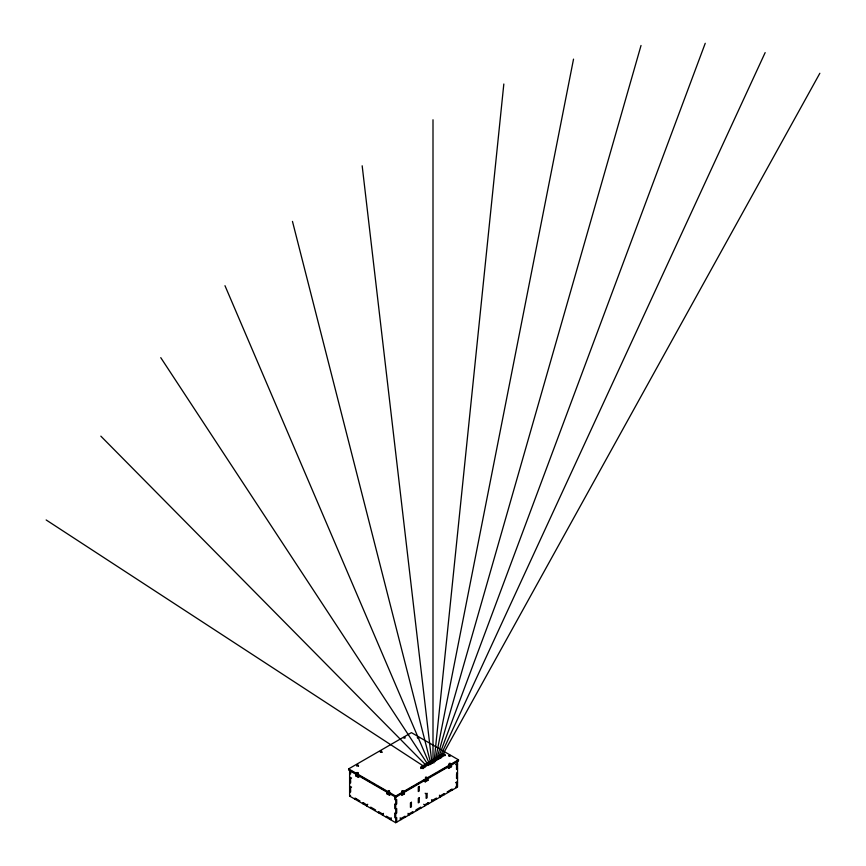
<?xml version="1.0" encoding="UTF-8"?>
<svg xmlns="http://www.w3.org/2000/svg" width="866" height="866" viewBox="0 0 866 866"><rect width="100%" height="100%" fill="white"/><g stroke="black" fill="none" stroke-linecap="round" stroke-linejoin="round"><path stroke-width="1.3" d="M423.669 767.276L423.918 767.763M425.195 780.764L426.992 779.725L427.014 778.382M423.658 767.395L423.896 766.41M433.963 762.881L503.828 84.013M427.035 778.588L425.726 778.989M451.522 766.691L450.536 766.129L447.841 767.687L448.815 768.25L451.522 766.691L451.522 765.566C445.189 762.946 453.438 762.47 449.129 764.505M435.089 761.679L573.53 59.126M356.554 765.988C360.743 764.743 354.908 763.812 357.452 765.447M436.345 760.586L641.024 45.487M437.731 759.634L705.238 43.3M439.235 758.778L765.154 52.61M451.522 765.566L450.807 765.966C449.086 764.97 451.348 765.392 449.129 765.338M440.859 758.096L819.842 73.274M401.727 791.946L403.091 791.676L403.145 792.531M422.933 766.237L422.889 766.302A1.97 1.137 -60 0 0 422.705 768.597M380.315 752.121C384.569 750.757 377.414 750.692 381.69 752.121M348.63 768.889L411.415 732.636L458.504 759.828L458.504 760.965L395.719 797.207L348.63 770.026L348.63 768.889L395.719 796.081L458.504 759.828M350.589 772.851L349.604 773.425L350.589 773.988L350.589 770.588L355.179 773.241M358.297 773.782L356.327 773.901L355.612 775.763L358.318 777.311L359.293 776.748L356.597 775.189L355.612 775.763M350.589 777.387L349.604 777.949L350.589 778.523L351.574 777.949M356.327 775.027L357.301 774.464M359.293 775.611L358.318 776.185L358.318 777.311M350.589 781.922L349.604 782.485L350.589 783.048L350.589 778.523M350.589 786.447L349.604 787.021L350.589 787.584L351.574 787.021M350.589 790.983L349.604 791.546L350.589 792.109L350.589 787.584M349.604 770.026L349.604 796.081L350.589 795.508M355.98 798.625L355.006 799.199L355.006 798.062L358.925 800.325L358.925 801.461L359.91 800.888M363.839 803.161L362.854 803.724L362.854 802.587L366.773 804.86L367.758 804.287M389.711 794.306L389.711 795.443L387.015 793.884L387.015 792.747L388.693 792.596M387.015 793.884L387.99 793.321L389.787 794.36M397.959 795.356L395.719 796.644L394.734 796.081L394.734 799.48L395.719 800.043L396.704 799.48L396.704 804.005L395.719 804.579L394.734 804.005L394.734 808.541L395.719 809.104L396.704 808.541L396.704 813.066L395.719 813.639L394.734 813.066L394.734 817.601L395.719 818.164L396.704 817.601L396.704 822.137L395.719 821.563M400.2 794.057L402.43 792.769L402.43 793.905M402.528 791.589L403.718 792.022L414.262 785.938M416.611 784.585L418.949 783.232M422.467 781.208L424.805 779.855M428.443 777.755L430.781 776.401M433.119 775.048L436.637 773.024M438.986 771.671L447.181 766.93M449.833 764.267L450.807 764.84L457.529 760.965L457.529 787.021L395.719 822.7L349.604 796.081M401.651 794.36L403.448 793.321L404.422 793.884L404.422 792.747L402.744 792.596M426.256 779.043L427.977 779.151L427.977 780.288L425.271 781.846L424.297 781.284M375.606 809.959L374.621 810.522L374.621 809.385L370.702 807.123L370.702 808.259M404.422 793.884L401.727 795.443L401.727 794.306M455.57 764.353L456.544 764.927L457.529 764.353L456.544 763.79M378.55 812.784L378.55 811.659L382.48 813.921L383.454 813.358M383.454 814.484L382.48 815.058L382.48 813.921M426.137 793.808L427.111 793.245L427.111 797.781L426.137 798.344L426.137 793.808L425.152 793.245M386.398 817.32L386.398 816.183L390.328 818.457L391.302 817.883M391.302 819.019L390.328 819.582L390.328 818.457M455.57 782.485L456.544 783.048L457.529 782.485L456.544 781.922M400.135 817.883L401.12 818.457L405.039 816.183L405.039 817.32M407.983 813.358L408.969 813.921L412.887 811.659L412.887 812.784M423.68 804.287L424.665 804.86L428.583 802.587L428.583 803.724L427.609 803.161M431.528 799.762L432.513 800.325L436.432 798.062L436.432 799.199L435.457 798.625M439.376 795.226L440.361 795.8L444.28 793.527L444.28 794.663M425.574 778.101C429.644 776.802 422.64 776.77 426.689 778.101M402.701 791.502C405.342 790.29 399.637 790.377 402.701 791.589M388.91 791.502C391.443 789.976 385.435 790.745 389.711 791.946M357.333 765.447L358.362 765.988M357.333 773.37L356.738 772.537L358.297 772.656L356.597 773.814L357.225 774.496M388.347 792.552C386.821 792.477 390.187 790.571 387.719 792.022L387.719 793.159M456.544 768.326L457.529 768.889L456.544 769.452L456.544 764.927M448.545 765.014L449.53 765.576L449.53 766.713L448.545 766.15M456.544 772.851L457.529 773.425L456.544 773.988L456.544 778.523L457.529 777.949L456.544 777.387M455.57 787.021L456.544 787.584L456.544 783.048M451.154 789.565L452.128 790.128L452.128 789.002L448.209 791.264L448.209 792.401L447.224 791.827M381.159 751.807L382.133 752.37M426.992 779.725L427.977 780.288M425 779.736L425.975 780.309L425.975 779.173M424.297 780.147L425.271 780.71L425.271 781.846M439.376 796.363L440.361 796.926L440.361 795.8M431.528 800.888L432.513 801.461L432.513 800.325M357.615 765.403L358.589 765.966M359.931 775.979L357.615 774.637L357.615 775.774M362.237 777.322L370.345 781.998M372.661 783.329L374.978 784.672M377.295 786.003L385.402 790.69M391.302 794.09L389.007 792.769L389.007 793.905M415.832 809.959L416.817 810.522L416.817 809.385L420.735 807.123L420.735 808.259M407.983 814.484L408.969 815.058L408.969 813.921M400.135 819.019L401.12 819.582L401.12 818.457M46.158 519.957L425.087 767.124M100.846 436.15L426.353 765.566M160.762 357.647L428.551 765.512M224.976 285.693L429.817 764.84M292.47 221.404L430.997 764.44M362.172 165.796L431.907 762.892M450.807 764.84L450.807 765.966M450.536 764.992L450.536 766.129M448.815 767.124L448.815 768.25M433 119.768L433 762.827M427.263 778.426L427.263 779.562M424.665 804.86L424.665 805.986M403.718 792.022L403.718 793.159M395.719 796.081L395.719 822.7M366.773 804.86L366.773 805.986M423.452 768.553A12.135 7.015 60 0 1 423.604 766.064M429.796 761.993A12.135 7.015 60 0 1 432.578 763.292M431.387 762.102A12.135 7.015 60 0 1 432.513 762.654M426.602 778.87A4.99 2.879 60 0 1 426.689 780.504M445.102 755.607A1.386 0.801 0 0 0 442.807 755.293L421.222 767.752A1.386 0.801 0 0 0 420.898 768.586M403.643 737.702C406.013 739.477 405.32 735.775 403.643 737.67M417.38 737.702C419.729 739.488 419.068 735.797 417.38 737.67M448.772 755.823C451.132 757.609 450.493 753.885 448.772 755.791M442.807 754.167L421.222 766.627A1.386 0.801 0 0 0 421.222 767.752A1.386 0.801 0 0 0 423.193 767.752L444.778 755.293A1.386 0.801 0 0 0 444.778 754.167A1.386 0.801 0 0 0 442.807 754.167M419.263 786.447L418.289 787.01L418.289 791.546L419.263 790.983L419.263 786.447M411.415 802.306L410.43 802.879L410.43 807.404L411.415 806.841L411.415 802.306M419.263 797.781L418.289 798.344L418.289 802.879L419.263 802.306L419.263 797.781"/></g></svg>
